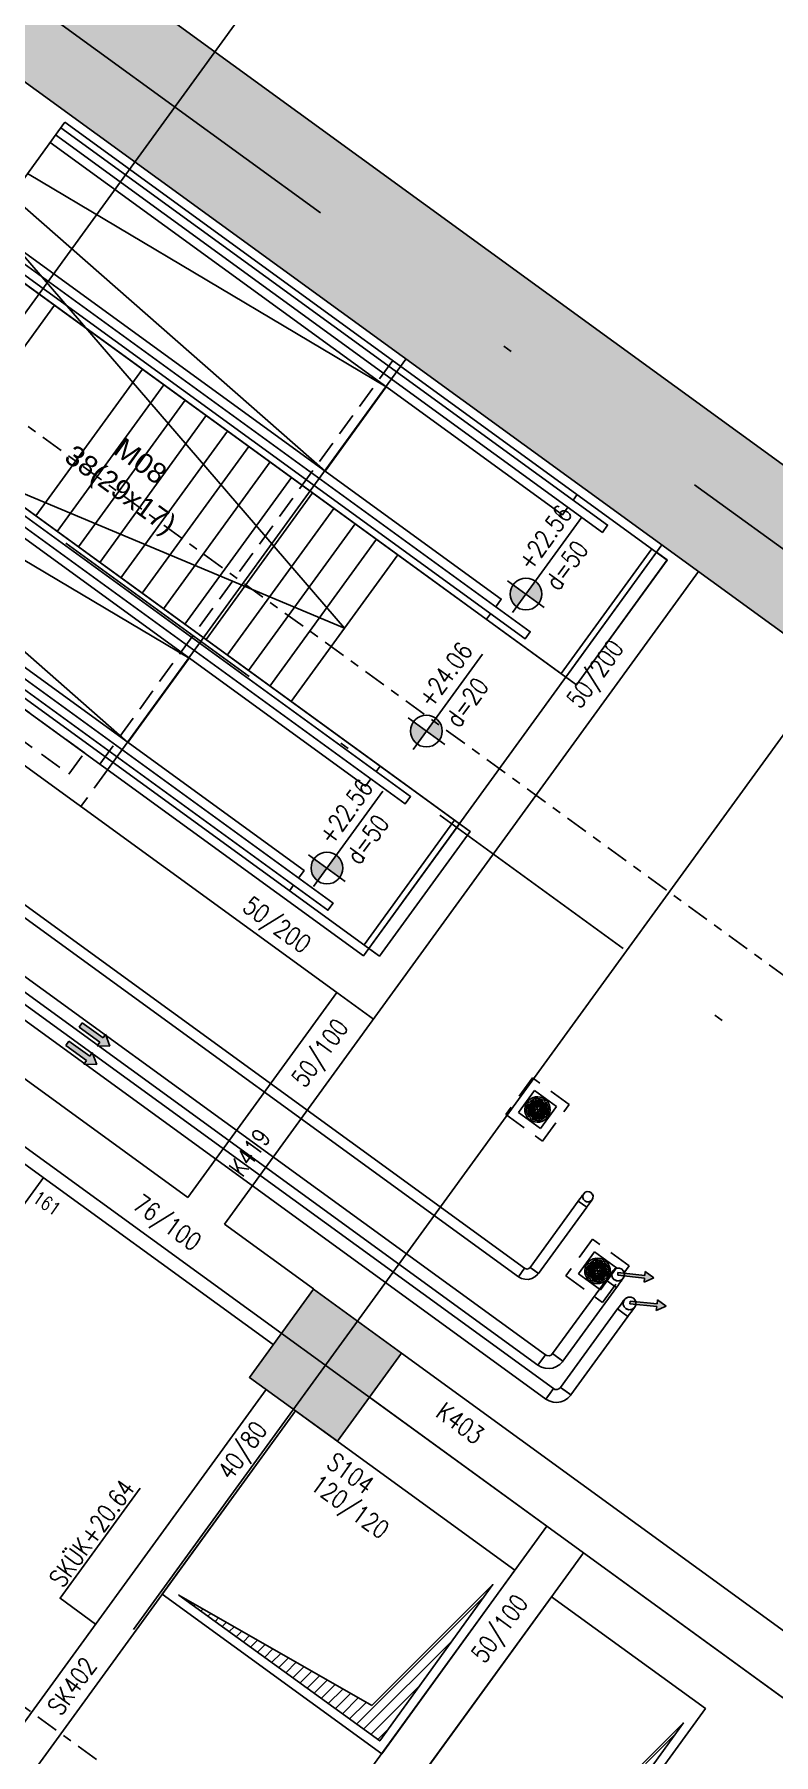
# Model space of a CAD drawing. Header units: millimetres. Extents: x 400392 to 401374, y 4543900 to 4544115.
# Drawn here: x 400731.05 to 400739.2, y 4544042.2 to 4544061.16 of the extents above; entities that cross this region are included whole.
import ezdxf
from ezdxf.enums import TextEntityAlignment as Align

# ---------------------------------------------------------------- set-up
doc = ezdxf.new("R2010")
doc.units = ezdxf.units.MM
for name, pattern in [('AKS', [3, 2.5, -0.25, 0, -0.25]), ('CENTER', [2, 1.25, -0.25, 0.25, -0.25]), ('CIZGI', [0.4, 0.25, -0.15]), ('CONTINU', [0]), ('DASHDOT2', [0.5, 0.25, -0.125, 0, -0.125]), ('HIDDEN', [0.375, 0.25, -0.125])]:
    doc.linetypes.add(name, pattern=pattern)
doc.layers.add('A-DETL-GENF', color=92, linetype='Continuous', lineweight=9)
for name, color, linetype in [('aks prota', 2, 'AKS'), ('boşluk prota', 2, 'Continuous'), ('boşluk taraması prota', 252, 'Continuous'), ('kiriş boyutu prota', 6, 'Continuous'), ('kiriş prota', 6, 'Continuous'), ('kolon prota', 1, 'Continuous'), ('kolon tarama prota', 252, 'Continuous'), ('lkolon prota', 4, 'Continuous'), ('merdiven prota', 2, 'Continuous'), ('not prota', 2, 'Continuous'), ('perde prota', 1, 'Continuous'), ('PRT-AL-TUNEL_EKSENI', 14, 'DASHDOT2'), ('PRT-MI-a_fit_drainage', 10, 'Continuous'), ('prt-s-taxis', 7, 'Continuous'), ('skesit prota', 7, 'Continuous'), ('st-s_level (kot)', 6, 'Continuous'), ('st-s_levelmark (kot işareti)', 4, 'Continuous'), ('st_s_not çizgisi', 4, 'CIZGI'), ('st_s_ölçü', 4, 'Continuous'), ('temel prota', 6, 'Continuous'), ('tkolon prota', 6, 'Continuous'), ('tnot prota', 4, 'Continuous')]:
    doc.layers.add(name, color=color, linetype=linetype)
doc.styles.add('OLCU', font='romanstw.shx')
doc.styles.add('PRT-MI-a_Arial', font='Arial.ttf', dxfattribs={"height": 30})
doc.styles.add('TKIRIS', font='romanstw.shx')
doc.styles.add('tkolon', font='romanstw.shx')
doc.styles.add('TNOT', font='romanstw.shx', dxfattribs={"width": 0.8, "height": 250})

# ---------------------------------------------------------------- blocks, each defined once
blk = doc.blocks.new('+24.06 mekanik')
at = {"layer": 'kolon tarama prota'}
for points in [[(34398, 171756), (34339, 171654), (34317, 171692), (34058, 171543), (34043, 171569), (34302, 171718), (34280, 171756)], [(34690, 171581), (34631, 171479), (34609, 171517), (34350, 171368), (34335, 171394), (34594, 171543), (34572, 171581)], [(28042, 170295), (27925, 170217), (27925, 170265), (27642, 170265), (27642, 170325), (27925, 170325), (27925, 170373)], [(28042, 170045), (27925, 169967), (27925, 170015), (27642, 170015), (27642, 170075), (27925, 170075), (27925, 170123)]]:
    blk.add_hatch(color=253, dxfattribs=at).paths.add_polyline_path(points, flags=0)
at = {"layer": 'kolon tarama prota', "color": 253}
for p, q in [((32117, 172652), (32117, 172352)), ((32417, 172652), (32117, 172652)), ((32117, 172652), (32417, 172652)), ((32117, 172352), (32117, 172652)), ((32117, 172652), (32117, 172652)), ((32262, 172642), (32262, 172622)), ((32262, 172622), (32262, 172642)), ((32262, 172642), (32262, 172642)), ((32272, 172622), (32272, 172642)), ((32272, 172642), (32272, 172622)), ((32272, 172642), (32272, 172642)), ((32417, 172352), (32417, 172652)), ((32417, 172652), (32417, 172352)), ((32417, 172652), (32417, 172652)), ((32147, 172507), (32127, 172507)), ((32127, 172507), (32147, 172507)), ((32127, 172507), (32127, 172507)), ((32127, 172497), (32147, 172497)), ((32147, 172497), (32127, 172497)), ((32127, 172497), (32127, 172497)), ((32147, 172507), (32147, 172507)), ((32147, 172497), (32147, 172497)), ((32192, 172507), (32172, 172507)), ((32172, 172507), (32192, 172507)), ((32172, 172507), (32172, 172507)), ((32172, 172497), (32192, 172497)), ((32192, 172497), (32172, 172497)), ((32172, 172497), (32172, 172497)), ((32192, 172507), (32192, 172507)), ((32192, 172497), (32192, 172497)), ((32237, 172507), (32217, 172507)), ((32217, 172507), (32237, 172507)), ((32217, 172507), (32217, 172507)), ((32217, 172497), (32237, 172497)), ((32237, 172497), (32217, 172497)), ((32217, 172497), (32217, 172497)), ((32237, 172507), (32237, 172507)), ((32237, 172497), (32237, 172497)), ((32262, 172622), (32262, 172622)), ((32262, 172597), (32262, 172577)), ((32262, 172577), (32262, 172597)), ((32262, 172597), (32262, 172597)), ((32262, 172577), (32262, 172577)), ((32262, 172552), (32262, 172532)), ((32262, 172532), (32262, 172552)), ((32262, 172552), (32262, 172552)), ((32262, 172532), (32262, 172532)), ((32262, 172473), (32262, 172453)), ((32262, 172453), (32262, 172473)), ((32262, 172473), (32262, 172473)), ((32262, 172453), (32262, 172453)), ((32272, 172622), (32272, 172622)), ((32272, 172577), (32272, 172597)), ((32272, 172597), (32272, 172577)), ((32272, 172597), (32272, 172597)), ((32272, 172577), (32272, 172577)), ((32272, 172532), (32272, 172552)), ((32272, 172552), (32272, 172532)), ((32272, 172552), (32272, 172552)), ((32272, 172532), (32272, 172532)), ((32272, 172453), (32272, 172473)), ((32272, 172473), (32272, 172453)), ((32272, 172473), (32272, 172473)), ((32272, 172453), (32272, 172453)), ((32316, 172507), (32296, 172507)), ((32296, 172507), (32316, 172507)), ((32296, 172507), (32296, 172507)), ((32296, 172497), (32316, 172497)), ((32316, 172497), (32296, 172497)), ((32296, 172497), (32296, 172497)), ((32316, 172507), (32316, 172507)), ((32316, 172497), (32316, 172497)), ((32362, 172507), (32342, 172507)), ((32342, 172507), (32362, 172507)), ((32342, 172507), (32342, 172507)), ((32342, 172497), (32362, 172497)), ((32362, 172497), (32342, 172497)), ((32342, 172497), (32342, 172497)), ((32362, 172507), (32362, 172507)), ((32362, 172497), (32362, 172497)), ((32407, 172507), (32387, 172507)), ((32387, 172507), (32407, 172507)), ((32387, 172507), (32387, 172507)), ((32387, 172497), (32407, 172497)), ((32407, 172497), (32387, 172497)), ((32387, 172497), (32387, 172497)), ((32407, 172507), (32407, 172507)), ((32407, 172497), (32407, 172497)), ((32117, 172352), (32417, 172352)), ((32417, 172352), (32117, 172352)), ((32117, 172352), (32117, 172352)), ((32262, 172427), (32262, 172407)), ((32262, 172407), (32262, 172427)), ((32262, 172427), (32262, 172427)), ((32262, 172407), (32262, 172407)), ((32262, 172382), (32262, 172362)), ((32262, 172362), (32262, 172382)), ((32262, 172382), (32262, 172382)), ((32262, 172362), (32262, 172362)), ((32272, 172407), (32272, 172427)), ((32272, 172427), (32272, 172407)), ((32272, 172427), (32272, 172427)), ((32272, 172407), (32272, 172407)), ((32272, 172362), (32272, 172382)), ((32272, 172382), (32272, 172362)), ((32272, 172382), (32272, 172382)), ((32272, 172362), (32272, 172362)), ((32417, 172352), (32417, 172352)), ((33226, 171949), (33226, 171047)), ((33226, 171949), (33283, 171949)), ((33283, 171949), (33226, 171949)), ((33283, 171949), (33340, 171949)), ((33340, 171949), (33283, 171949)), ((33283, 171949), (33283, 171949)), ((33283, 171949), (33283, 171949)), ((33340, 171047), (33340, 171949)), ((34302, 171718), (34043, 171569)), ((34302, 171718), (34043, 171569)), ((34058, 171543), (34317, 171692)), ((34317, 171692), (34058, 171543)), ((34398, 171756), (34280, 171756)), ((34280, 171756), (34302, 171718)), ((34280, 171756), (34398, 171756)), ((34302, 171718), (34280, 171756)), ((34317, 171692), (34339, 171654)), ((34317, 171692), (34339, 171654)), ((34339, 171654), (34398, 171756)), ((34339, 171654), (34398, 171756)), ((33699, 171601), (33699, 171301)), ((33999, 171601), (33699, 171601)), ((33699, 171601), (33999, 171601)), ((33699, 171301), (33699, 171601)), ((33699, 171601), (33699, 171601)), ((33844, 171591), (33844, 171571)), ((33844, 171571), (33844, 171591)), ((33844, 171591), (33844, 171591)), ((33844, 171571), (33844, 171571)), ((33844, 171546), (33844, 171526)), ((33844, 171526), (33844, 171546)), ((33844, 171546), (33844, 171546)), ((33844, 171526), (33844, 171526)), ((33844, 171501), (33844, 171481)), ((33844, 171481), (33844, 171501)), ((33844, 171501), (33844, 171501)), ((33854, 171571), (33854, 171591)), ((33854, 171591), (33854, 171571)), ((33854, 171591), (33854, 171591)), ((33854, 171571), (33854, 171571)), ((33854, 171526), (33854, 171546)), ((33854, 171546), (33854, 171526)), ((33854, 171546), (33854, 171546)), ((33854, 171526), (33854, 171526)), ((33854, 171481), (33854, 171501)), ((33854, 171501), (33854, 171481)), ((33854, 171501), (33854, 171501)), ((33999, 171301), (33999, 171601)), ((33999, 171601), (33999, 171301)), ((33999, 171601), (33999, 171601)), ((34043, 171569), (34058, 171543)), ((34043, 171569), (34058, 171543)), ((34594, 171543), (34335, 171394)), ((34594, 171543), (34335, 171394)), ((34350, 171368), (34609, 171517)), ((34609, 171517), (34350, 171368)), ((34690, 171581), (34572, 171581)), ((34572, 171581), (34594, 171543)), ((34572, 171581), (34690, 171581)), ((34594, 171543), (34572, 171581)), ((34609, 171517), (34631, 171479)), ((34609, 171517), (34631, 171479)), ((34631, 171479), (34690, 171581)), ((34631, 171479), (34690, 171581)), ((33699, 171301), (33999, 171301)), ((33999, 171301), (33699, 171301)), ((33699, 171301), (33699, 171301)), ((33729, 171456), (33709, 171456)), ((33709, 171456), (33729, 171456)), ((33709, 171456), (33709, 171456)), ((33709, 171446), (33729, 171446)), ((33729, 171446), (33709, 171446)), ((33709, 171446), (33709, 171446)), ((33729, 171456), (33729, 171456)), ((33729, 171446), (33729, 171446)), ((33774, 171456), (33754, 171456)), ((33754, 171456), (33774, 171456)), ((33754, 171456), (33754, 171456)), ((33754, 171446), (33774, 171446)), ((33774, 171446), (33754, 171446)), ((33754, 171446), (33754, 171446)), ((33774, 171456), (33774, 171456)), ((33774, 171446), (33774, 171446)), ((33819, 171456), (33799, 171456)), ((33799, 171456), (33819, 171456)), ((33799, 171456), (33799, 171456)), ((33799, 171446), (33819, 171446)), ((33819, 171446), (33799, 171446)), ((33799, 171446), (33799, 171446)), ((33819, 171456), (33819, 171456)), ((33819, 171446), (33819, 171446)), ((33844, 171481), (33844, 171481)), ((33844, 171421), (33844, 171401)), ((33844, 171401), (33844, 171421)), ((33844, 171421), (33844, 171421)), ((33844, 171401), (33844, 171401)), ((33844, 171376), (33844, 171356)), ((33844, 171356), (33844, 171376)), ((33844, 171376), (33844, 171376)), ((33844, 171356), (33844, 171356)), ((33844, 171331), (33844, 171311)), ((33844, 171311), (33844, 171331)), ((33844, 171331), (33844, 171331)), ((33844, 171311), (33844, 171311)), ((33854, 171481), (33854, 171481)), ((33854, 171401), (33854, 171421)), ((33854, 171421), (33854, 171401)), ((33854, 171421), (33854, 171421)), ((33854, 171401), (33854, 171401)), ((33854, 171356), (33854, 171376)), ((33854, 171376), (33854, 171356)), ((33854, 171376), (33854, 171376)), ((33854, 171356), (33854, 171356)), ((33854, 171311), (33854, 171331)), ((33854, 171331), (33854, 171311)), ((33854, 171331), (33854, 171331)), ((33854, 171311), (33854, 171311)), ((33899, 171456), (33879, 171456)), ((33879, 171456), (33899, 171456)), ((33879, 171456), (33879, 171456)), ((33879, 171446), (33899, 171446)), ((33899, 171446), (33879, 171446)), ((33879, 171446), (33879, 171446)), ((33899, 171456), (33899, 171456)), ((33899, 171446), (33899, 171446)), ((33944, 171456), (33924, 171456)), ((33924, 171456), (33944, 171456)), ((33924, 171456), (33924, 171456)), ((33924, 171446), (33944, 171446)), ((33944, 171446), (33924, 171446)), ((33924, 171446), (33924, 171446)), ((33944, 171456), (33944, 171456)), ((33944, 171446), (33944, 171446)), ((33989, 171456), (33969, 171456)), ((33969, 171456), (33989, 171456)), ((33969, 171456), (33969, 171456)), ((33969, 171446), (33989, 171446)), ((33989, 171446), (33969, 171446)), ((33969, 171446), (33969, 171446)), ((33985, 171426), (33985, 170422)), ((34056, 171426), (33985, 171426)), ((33985, 171426), (34056, 171426)), ((33989, 171456), (33989, 171456)), ((33989, 171446), (33989, 171446)), ((33999, 171301), (33999, 171301)), ((34126, 171426), (34056, 171426)), ((34056, 171426), (34126, 171426)), ((34056, 171426), (34056, 171426)), ((34056, 171426), (34056, 171426)), ((34126, 170422), (34126, 171426)), ((34335, 171394), (34350, 171368)), ((34335, 171394), (34350, 171368)), ((34275, 171243), (34275, 170172)), ((34346, 171243), (34275, 171243)), ((34275, 171243), (34346, 171243)), ((34416, 171243), (34346, 171243)), ((34346, 171243), (34416, 171243)), ((34346, 171243), (34346, 171243)), ((34346, 171243), (34346, 171243)), ((34416, 170172), (34416, 171243)), ((33181, 171002), (20633, 171002)), ((33181, 171002), (33181, 170945)), ((33181, 170945), (33181, 171002)), ((33181, 170887), (33181, 171002)), ((33181, 171002), (33181, 170887)), ((33181, 170945), (33181, 170887)), ((33181, 170887), (33181, 170945)), ((33226, 171047), (33283, 171047)), ((33283, 171047), (33226, 171047)), ((33340, 171047), (33226, 171047)), ((33226, 171047), (33340, 171047)), ((33283, 171047), (33340, 171047)), ((33340, 171047), (33283, 171047)), ((20633, 170887), (33181, 170887)), ((33929, 170365), (21310, 170365)), ((28042, 170295), (27925, 170373)), ((27925, 170373), (27925, 170325)), ((27925, 170373), (28042, 170295)), ((27925, 170325), (27925, 170373)), ((33929, 170295), (33929, 170365)), ((33929, 170365), (33929, 170295)), ((33929, 170224), (33929, 170365)), ((33929, 170365), (33929, 170224)), ((34056, 170422), (33985, 170422)), ((33985, 170422), (34056, 170422)), ((34126, 170422), (33985, 170422)), ((33985, 170422), (34126, 170422)), ((34126, 170422), (34056, 170422)), ((34056, 170422), (34126, 170422)), ((21310, 170224), (33929, 170224)), ((27925, 170325), (27642, 170325)), ((27642, 170325), (27642, 170265)), ((27925, 170325), (27642, 170325)), ((27642, 170325), (27642, 170265)), ((27642, 170265), (27925, 170265)), ((27925, 170265), (27642, 170265)), ((27925, 170217), (28042, 170295)), ((27925, 170217), (28042, 170295)), ((27925, 170265), (27925, 170217)), ((27925, 170265), (27925, 170217)), ((33929, 170224), (33929, 170295)), ((33929, 170295), (33929, 170224)), ((34346, 170172), (34275, 170172)), ((34275, 170172), (34346, 170172)), ((34416, 170172), (34275, 170172)), ((34275, 170172), (34416, 170172)), ((34416, 170172), (34346, 170172)), ((34346, 170172), (34416, 170172)), ((34219, 170115), (21560, 170115)), ((21560, 169974), (34219, 169974)), ((27925, 170075), (27642, 170075)), ((27642, 170075), (27642, 170015)), ((27925, 170075), (27642, 170075)), ((27642, 170075), (27642, 170015)), ((27642, 170015), (27925, 170015)), ((27925, 170015), (27642, 170015)), ((28042, 170045), (27925, 170123)), ((27925, 170123), (27925, 170075)), ((27925, 170123), (28042, 170045)), ((27925, 170075), (27925, 170123)), ((27925, 169967), (28042, 170045)), ((27925, 169967), (28042, 170045)), ((27925, 170015), (27925, 169967)), ((27925, 170015), (27925, 169967)), ((34219, 170045), (34219, 170115)), ((34219, 170115), (34219, 170045)), ((34219, 169974), (34219, 170115)), ((34219, 170115), (34219, 169974)), ((34219, 169974), (34219, 170045)), ((34219, 170045), (34219, 169974))]:
    blk.add_line(p, q, dxfattribs=at)
at = {"layer": 'kolon tarama prota', "color": 253, "flags": 128}
for points in [[(33226, 172051), (33230, 172074), (33244, 172093), (33263, 172105), (33283, 172108)], [(33283, 172108), (33305, 172103), (33324, 172090), (33336, 172070), (33340, 172051)], [(33226, 171949), (33226, 171980), (33226, 172007), (33226, 172030), (33226, 172045), (33226, 172051), (33226, 172051)], [(33283, 171994), (33260, 171998), (33241, 172012), (33229, 172032), (33226, 172051)], [(33340, 172051), (33335, 172028), (33322, 172009), (33302, 171997), (33283, 171994)], [(33340, 172051), (33340, 172046), (33340, 172032), (33340, 172011), (33340, 171984), (33340, 171953), (33340, 171949)], [(33985, 171553), (33990, 171578), (34003, 171600), (34024, 171616), (34048, 171623), (34056, 171624)], [(33985, 171426), (33985, 171460), (33985, 171492), (33985, 171519), (33985, 171539), (33985, 171550), (33985, 171553)], [(34056, 171482), (34030, 171487), (34008, 171501), (33993, 171521), (33985, 171546), (33985, 171553)], [(34056, 171624), (34081, 171619), (34103, 171605), (34119, 171585), (34126, 171560), (34126, 171553)], [(34126, 171553), (34122, 171528), (34108, 171506), (34088, 171490), (34063, 171483), (34056, 171482)], [(34126, 171553), (34126, 171548), (34126, 171534), (34126, 171513), (34126, 171484), (34126, 171451), (34126, 171426)], [(34275, 171370), (34280, 171395), (34293, 171417), (34314, 171433), (34338, 171440), (34346, 171440)], [(34275, 171243), (34275, 171277), (34275, 171309), (34275, 171336), (34275, 171356), (34275, 171367), (34275, 171370)], [(34346, 171299), (34320, 171304), (34298, 171317), (34283, 171338), (34275, 171362), (34275, 171370)], [(34346, 171440), (34371, 171436), (34393, 171422), (34409, 171402), (34416, 171377), (34416, 171370)], [(34416, 171370), (34412, 171344), (34398, 171322), (34378, 171307), (34353, 171299), (34346, 171299)], [(34416, 171370), (34416, 171365), (34416, 171351), (34416, 171329), (34416, 171301), (34416, 171268), (34416, 171243)], [(33226, 171047), (33221, 171027), (33208, 171011), (33189, 171003), (33181, 171002)], [(33181, 170887), (33219, 170892), (33255, 170906), (33287, 170928), (33313, 170958), (33330, 170992), (33339, 171030), (33340, 171047)], [(33985, 170422), (33980, 170399), (33967, 170380), (33947, 170368), (33929, 170365)], [(33929, 170224), (33972, 170229), (34013, 170243), (34050, 170265), (34081, 170295), (34105, 170332), (34120, 170372), (34126, 170415), (34126, 170422)], [(34275, 170172), (34270, 170149), (34257, 170130), (34237, 170118), (34219, 170115)], [(34219, 169974), (34262, 169979), (34303, 169993), (34340, 170015), (34371, 170045), (34395, 170082), (34410, 170122), (34416, 170165), (34416, 170172)]]:
    blk.add_lwpolyline(points, dxfattribs=at)
at = {"layer": 'kolon tarama prota', "color": 253}
for centre, radius, start, end in [((32267, 172502), 140, 92.0467, 177.9533), ((32267, 172502), 140, 92.0467, 177.9533), ((32267, 172502), 140, 2.0467, 87.9533), ((32267, 172502), 140, 2.0467, 87.9533), ((32267, 172502), 140, 182.0467, 267.9533), ((32267, 172502), 140, 182.0467, 267.9533), ((32267, 172502), 120, 92.388, 177.612), ((32267, 172502), 120, 92.388, 177.612), ((32267, 172502), 120, 182.388, 267.612), ((32267, 172502), 120, 182.388, 267.612), ((32267, 172502), 100, 360, 180), ((32267, 172502), 100, 360, 180), ((32267, 172502), 100, 180, 360), ((32267, 172502), 100, 180, 360), ((32267, 172502), 95, 93.017, 176.983), ((32267, 172502), 95, 93.017, 176.983), ((32267, 172502), 95, 183.017, 266.983), ((32267, 172502), 95, 183.017, 266.983), ((32267, 172502), 90, 360, 180), ((32267, 172502), 90, 360, 180), ((32267, 172502), 90, 180, 360), ((32267, 172502), 90, 180, 360), ((32267, 172502), 75, 93.8226, 176.1774), ((32267, 172502), 75, 93.8226, 176.1774), ((32267, 172502), 75, 183.8226, 266.1774), ((32267, 172502), 75, 183.8226, 266.1774), ((32267, 172502), 59, 0, 180), ((32267, 172502), 59, 180, 0), ((32267, 172502), 50, 95.7392, 174.2608), ((32267, 172502), 50, 95.7392, 174.2608), ((32267, 172502), 50, 360, 180), ((32267, 172502), 50, 360, 180), ((32267, 172502), 50, 180, 360), ((32267, 172502), 50, 180, 360), ((32267, 172502), 50, 185.7392, 264.2608), ((32267, 172502), 50, 185.7392, 264.2608), ((32267, 172502), 30, 99.5941, 170.4059), ((32267, 172502), 30, 99.5941, 170.4059), ((32267, 172473), 29.5, 90, 270), ((32267, 172502), 30, 189.5941, 260.4059), ((32267, 172502), 30, 189.5941, 260.4059), ((32267, 172532), 29.5, 270, 90), ((32267, 172502), 120, 2.388, 87.612), ((32267, 172502), 120, 2.388, 87.612), ((32267, 172502), 95, 3.017, 86.983), ((32267, 172502), 95, 3.017, 86.983), ((32267, 172502), 75, 3.8226, 86.1774), ((32267, 172502), 75, 3.8226, 86.1774), ((32267, 172502), 50, 5.7392, 84.2608), ((32267, 172502), 50, 5.7392, 84.2608), ((32267, 172502), 30, 9.5941, 80.4059), ((32267, 172502), 30, 9.5941, 80.4059), ((32267, 172502), 120, 272.388, 357.612), ((32267, 172502), 140, 272.0467, 357.9533), ((32267, 172502), 50, 275.7392, 354.2608), ((32267, 172502), 30, 279.5941, 350.4059), ((32267, 172502), 95, 273.017, 356.983), ((32267, 172502), 75, 273.8226, 356.1774), ((32267, 172502), 140, 272.0467, 357.9533), ((32267, 172502), 120, 272.388, 357.612), ((32267, 172502), 30, 279.5941, 350.4059), ((32267, 172502), 50, 275.7392, 354.2608), ((32267, 172502), 75, 273.8226, 356.1774), ((32267, 172502), 95, 273.017, 356.983), ((33283, 172051), 57.1, 0, 180), ((33283, 172051), 57.1, 90, 270), ((33283, 172051), 57.2, 270, 90), ((33283, 172051), 57.2, 180, 0), ((33849, 171451), 140, 92.0467, 177.9533), ((33849, 171451), 140, 92.0467, 177.9533), ((33849, 171451), 120, 92.388, 177.612), ((33849, 171451), 120, 92.388, 177.612), ((33849, 171451), 100, 0, 180), ((33849, 171451), 100, 0, 180), ((33849, 171451), 95, 93.017, 176.983), ((33849, 171451), 95, 93.017, 176.983), ((33849, 171451), 90, 0, 180), ((33849, 171451), 90, 0, 180), ((33849, 171451), 75, 93.8226, 176.1774), ((33849, 171451), 75, 93.8226, 176.1774), ((33849, 171451), 59, 0, 180), ((33849, 171451), 50, 95.7392, 174.2608), ((33849, 171451), 50, 95.7392, 174.2608), ((33849, 171451), 50, 0, 180), ((33849, 171451), 50, 0, 180), ((33849, 171480), 29.5, 270, 90), ((33849, 171451), 140, 2.0467, 87.9533), ((33849, 171451), 140, 2.0467, 87.9533), ((33849, 171451), 120, 2.388, 87.612), ((33849, 171451), 120, 2.388, 87.612), ((33849, 171451), 95, 3.017, 86.983), ((33849, 171451), 95, 3.017, 86.983), ((33849, 171451), 75, 3.8226, 86.1774), ((33849, 171451), 75, 3.8226, 86.1774), ((33849, 171451), 50, 5.7392, 84.2608), ((33849, 171451), 50, 5.7392, 84.2608), ((34056, 171553), 70.7, 0, 180), ((34056, 171553), 70.7, 90, 270), ((34056, 171553), 70.7, 180, 0), ((34056, 171553), 70.6, 270, 90), ((33849, 171451), 140, 182.0467, 267.9533), ((33849, 171451), 140, 182.0467, 267.9533), ((33849, 171451), 120, 182.388, 267.612), ((33849, 171451), 120, 182.388, 267.612), ((33849, 171451), 100, 180, 0), ((33849, 171451), 100, 180, 0), ((33849, 171451), 95, 183.017, 266.983), ((33849, 171451), 95, 183.017, 266.983), ((33849, 171451), 90, 180, 0), ((33849, 171451), 90, 180, 0), ((33849, 171451), 75, 183.8226, 266.1774), ((33849, 171451), 75, 183.8226, 266.1774), ((33849, 171451), 59, 180, 0), ((33849, 171451), 50, 180, 0), ((33849, 171451), 50, 180, 0), ((33849, 171451), 50, 185.7392, 264.2608), ((33849, 171451), 50, 185.7392, 264.2608), ((33849, 171451), 30, 99.5941, 170.4059), ((33849, 171451), 30, 99.5941, 170.4059), ((33849, 171451), 30, 189.5941, 260.4059), ((33849, 171451), 30, 189.5941, 260.4059), ((33849, 171421), 29.5, 90, 270), ((33849, 171451), 30, 9.5941, 80.4059), ((33849, 171451), 30, 9.5941, 80.4059), ((33849, 171451), 120, 272.388, 357.612), ((33849, 171451), 140, 272.0467, 357.9533), ((33849, 171451), 50, 275.7392, 354.2608), ((33849, 171451), 30, 279.5941, 350.4059), ((33849, 171451), 95, 273.017, 356.983), ((33849, 171451), 75, 273.8226, 356.1774), ((33849, 171451), 140, 272.0467, 357.9533), ((33849, 171451), 120, 272.388, 357.612), ((33849, 171451), 30, 279.5941, 350.4059), ((33849, 171451), 50, 275.7392, 354.2608), ((33849, 171451), 75, 273.8226, 356.1774), ((33849, 171451), 95, 273.017, 356.983), ((34346, 171370), 70.7, 0, 180), ((34346, 171370), 70.7, 90, 270), ((34346, 171370), 70.7, 180, 0), ((34346, 171370), 70.6, 270, 90)]:
    blk.add_arc(centre, radius, start, end, dxfattribs=at)
blk = doc.blocks.new('yürüyen mer 2')
at = {"color": 253}
blk.add_lwpolyline([(52651, 3429.1), (52651, 3599.1)], dxfattribs=at)
at = {"layer": 'st_s_ölçü', "color": 252, "ltscale": 0.1}
blk.add_line((53451.2, 3599.1), (53451.2, 3429.1), dxfattribs=at)
for points in [[(52651, 3599.1), (53472.2, 3599.1), (53472.2, 3429.1), (52651, 3429.1)], [(52651, 3591.6), (53396.5, 3591.6), (53396.5, 3581.8), (52651, 3581.8)], [(53349.5, 3599.1), (53349.5, 3591.6)], [(52651, 3571.6), (53349.5, 3571.6), (53349.5, 3581.8)], [(52651, 3529.1), (53109.3, 3571.6), (53109.3, 3456.6), (52651, 3499.1)], [(52651, 3456.6), (53349.5, 3456.6), (53349.5, 3446.3)], [(52651, 3436.6), (53396.5, 3436.6), (53396.5, 3446.3), (52651, 3446.3)], [(53349.5, 3429.1), (53349.5, 3436.6)]]:
    blk.add_lwpolyline(points, dxfattribs=at)
blk = doc.blocks.new('Stair_Anotation')
at = {"color": 0, "style": 'PRT-MI-a_Arial'}
blk.add_attdef('M.ADI', text='', height=0.2, dxfattribs=at).set_placement((0, 0), align=Align.BOTTOM_CENTER)
blk.add_attdef('BAS.SAYI-(EN-RIHT)', text='', height=0.2, dxfattribs=at).set_placement((0, -0.08), align=Align.TOP_CENTER)
blk = doc.blocks.new('PLAN_KOT')
at = {"layer": 'st-s_levelmark (kot işareti)'}
h = blk.add_hatch(color=256, dxfattribs=at)
h.paths.add_polyline_path([(0, 17.5, 0.414214), (-17.5, 0), (0, 0)])
h.paths.add_polyline_path([(17.5, 0), (0, 0), (0, -17.5, 0.414214)])
for p, q in [((0, 25), (0, -25)), ((105, 0), (-25, 0))]:
    blk.add_line(p, q, dxfattribs=at)
blk.add_circle((0, 0), 17.5, dxfattribs=at)
at = {"layer": 'st-s_level (kot)', "color": 6, "style": 'OLCU', "width": 0.8}
for tag, p in [('KOT', (22.7, 9.8)), ('DÖŞEME_KALINLIĞI', (22.7, -27.6))]:
    blk.add_attdef(tag, p, '', height=20, dxfattribs=at)
blk = doc.blocks.new('YER SUZGECI_20x20')
at = {"color": 2}
blk.add_lwpolyline([(-20, 0), (0, 0), (0, 20), (-20, 20)], close=True, dxfattribs=at)
for points in [[(0, 20), (-20, 0)], [(-20, 20), (0, 0)]]:
    blk.add_lwpolyline(points, dxfattribs=at)
blk.add_circle((-10, 10), 7, dxfattribs=at)

msp = doc.modelspace()

# ---------------------------------------------------------------- hatches: boundary and pattern name
at = {"layer": 'boşluk taraması prota', "ltscale": 2}
h = msp.add_hatch(dxfattribs=at)
h.set_pattern_fill('ANSI31', color=256, scale=0.03, style=0)
h.set_pattern_definition([(45, (400065.0196, 4543593.99658), (-0.067351921, 0.067351921), [])])
h.paths.add_polyline_path([(400734.771, 4544042.735), (400736.266, 4544044.289), (400734.859, 4544042.345), (400732.642, 4544043.955)])
h = msp.add_hatch(dxfattribs=at)
h.set_pattern_fill('ANSI31', color=256, scale=0.03, style=0)
h.set_pattern_definition([(45, (400067.12002, 4543592.47054), (-0.067351921, 0.067351921), [])])
h.paths.add_polyline_path([(400736.872, 4544041.209), (400738.366, 4544042.763), (400736.959, 4544040.819), (400735.423, 4544041.935)])
at = {"layer": 'kolon tarama prota'}
h = msp.add_hatch(color=256, dxfattribs=at)
h.dxf.hatch_style = 1
h.paths.add_polyline_path([(400715.848, 4544073.462), (400705.444, 4544059.142), (400705.121, 4544059.377), (400704.65, 4544058.73), (400704.974, 4544058.495), (400701.624, 4544053.884), (400701.3, 4544054.119), (400700.83, 4544053.472), (400701.153, 4544053.236), (400690.75, 4544038.917), (400691.963, 4544038.035), (400716.18, 4544071.367), (400766.895, 4544034.52), (400769.447, 4544034.52), (400767.382, 4544036.02)])
h = msp.add_hatch(color=256, dxfattribs=at)
h.dxf.hatch_style = 1
h.paths.add_polyline_path([(400734.127, 4544047.326), (400735.098, 4544046.621), (400734.392, 4544045.65), (400733.422, 4544046.355)])

# ---------------------------------------------------------------- linework, layer by layer
at = {"layer": 'aks prota', "ltscale": 10}
for p, q in [((400807.26, 4544006.12), (400712.66, 4544074.851)), ((400789.822, 4544006.12), (400706.635, 4544066.559)), ((400706.766, 4544024.808), (400734.215, 4544062.589)), ((400714.451, 4544019.224), (400741.901, 4544057.005))]:
    msp.add_line(p, q, dxfattribs=at)
at = {"layer": 'boşluk prota', "ltscale": 0.05}
for points in [[(400734.771, 4544042.735), (400736.107, 4544044.07), (400734.859, 4544042.345), (400732.642, 4544043.955)], [(400736.872, 4544041.209), (400738.208, 4544042.544), (400736.959, 4544040.819), (400735.423, 4544041.935)]]:
    msp.add_lwpolyline(points, close=True, dxfattribs=at)
at = {"layer": 'kiriş prota', "linetype": 'HIDDEN'}
msp.add_line((400731.77, 4544053.118), (400735.061, 4544057.648), dxfattribs=at)
at = {"layer": 'kiriş prota'}
for p, q in [((400731.856, 4544053.055), (400735.148, 4544057.585)), ((400727.415, 4544052.209), (400732.742, 4544048.338)), ((400726.968, 4544051.594), (400733.683, 4544046.716)), ((400733.147, 4544048.045), (400734.13, 4544047.33))]:
    msp.add_line(p, q, dxfattribs=at)
for points in [[(400737.971, 4544055.535), (400736.913, 4544054.078), (400735.057, 4544055.427), (400733.881, 4544053.809), (400735.737, 4544052.46), (400734.679, 4544051.004), (400723.203, 4544059.342), (400726.495, 4544063.872)], [(400728.221, 4544060.394), (400735.124, 4544055.378)], [(400722.909, 4544058.937), (400734.385, 4544050.6)], [(400733.948, 4544053.76), (400727.627, 4544058.353)], [(400734.679, 4544051.004), (400737.971, 4544055.535)], [(400738.375, 4544055.241), (400733.147, 4544048.045)], [(400732.742, 4544048.338), (400734.385, 4544050.6)], [(400735.098, 4544046.621), (400742.298, 4544041.39)], [(400733.605, 4544046.222), (400730.254, 4544041.611)], [(400732.646, 4544039.129), (400736.703, 4544044.713), (400734.745, 4544046.136)], [(400733.928, 4544045.987), (400730.578, 4544041.376)], [(400733.05, 4544038.835), (400737.107, 4544044.419), (400741.467, 4544041.252)]]:
    msp.add_lwpolyline(points, dxfattribs=at)
at = {"layer": 'kiriş prota', "linetype": 'HIDDEN'}
msp.add_lwpolyline([(400731.856, 4544053.055), (400731.563, 4544052.65)], dxfattribs=at)
at = {"layer": 'kiriş prota', "linetype": 'HIDDEN', "ltscale": 5}
msp.add_lwpolyline([(400734.385, 4544050.6), (400734.79, 4544050.306)], dxfattribs=at)
at = {"layer": 'kiriş prota'}
for points in [[(400733.928, 4544045.987), (400736.35, 4544044.228), (400734.881, 4544042.205), (400732.459, 4544043.965)], [(400735.282, 4544041.913), (400736.981, 4544040.679), (400738.451, 4544042.702), (400736.752, 4544043.936)]]:
    msp.add_lwpolyline(points, close=True, dxfattribs=at)
at = {"layer": 'kolon prota', "color": 1}
msp.add_lwpolyline([(400734.127, 4544047.326), (400735.098, 4544046.621), (400734.392, 4544045.65), (400733.422, 4544046.355)], close=True, dxfattribs=at)
at = {"layer": 'merdiven prota', "linetype": 'HIDDEN', "ltscale": 10}
for p, q in [((400730.095, 4544056.56), (400731.271, 4544058.178)), ((400731.066, 4544055.854), (400732.241, 4544057.472)), ((400731.301, 4544055.684), (400732.476, 4544057.302)), ((400731.535, 4544055.513), (400732.711, 4544057.131)), ((400731.77, 4544055.343), (400732.945, 4544056.961)), ((400732.004, 4544055.172), (400733.18, 4544056.79)), ((400732.239, 4544055.002), (400733.415, 4544056.62)), ((400732.474, 4544054.831), (400733.649, 4544056.45)), ((400732.708, 4544054.661), (400733.884, 4544056.279)), ((400732.943, 4544054.491), (400734.118, 4544056.109)), ((400733.177, 4544054.32), (400734.353, 4544055.938)), ((400733.412, 4544054.15), (400734.588, 4544055.768)), ((400733.647, 4544053.979), (400734.822, 4544055.597)), ((400733.881, 4544053.809), (400735.057, 4544055.427))]:
    msp.add_line(p, q, dxfattribs=at)
at = {"layer": 'merdiven prota', "color": 4}
msp.add_lwpolyline([(400726.495, 4544063.872), (400734.469, 4544054.618), (400723.203, 4544059.342)], dxfattribs=at)
at = {"layer": 'merdiven prota', "linetype": 'HIDDEN', "ltscale": 10}
for points in [[(400737.912, 4544055.454), (400738.029, 4544055.369), (400737.03, 4544053.993), (400736.913, 4544054.078)], [(400735.737, 4544052.46), (400735.855, 4544052.375), (400734.855, 4544051), (400734.738, 4544051.085)], [(400731.152, 4544048.561), (400729.387, 4544046.135)]]:
    msp.add_lwpolyline(points, dxfattribs=at)
at = {"layer": 'not prota', "ltscale": 0.1}
msp.add_lwpolyline([(400731.725, 4544043.635), (400731.333, 4544043.919), (400732.215, 4544045.133)], dxfattribs=at)
at = {"layer": 'perde prota'}
msp.add_lwpolyline([(400701.153, 4544053.236), (400690.75, 4544038.917), (400691.963, 4544038.035), (400716.18, 4544071.367), (400766.895, 4544034.52), (400769.447, 4544034.52), (400715.848, 4544073.462), (400705.444, 4544059.142), (400705.121, 4544059.377), (400704.65, 4544058.73), (400704.974, 4544058.495), (400701.624, 4544053.884), (400701.3, 4544054.119), (400700.83, 4544053.472)], close=True, dxfattribs=at)
at = {"layer": 'PRT-AL-TUNEL_EKSENI', "ltscale": 10}
msp.add_line((400799.434, 4544006.12), (400709.956, 4544071.13), dxfattribs=at)
at = {"layer": 'PRT-MI-a_fit_drainage', "color": 2, "linetype": 'CIZGI'}
for points in [[(400736.543, 4544049.659), (400736.25, 4544049.254), (400736.654, 4544048.96), (400736.948, 4544049.365)], [(400737.206, 4544047.878), (400736.912, 4544047.474), (400737.316, 4544047.18), (400737.61, 4544047.584)]]:
    msp.add_lwpolyline(points, close=True, dxfattribs=at)
at = {"layer": 'skesit prota', "linetype": 'CENTER', "ltscale": 0.2}
for points in [[(400708.896, 4544072.888), (400804.925, 4544003.119)], [(400702.165, 4544063.624), (400738.929, 4544036.913), (400738.797, 4544037.751), (400738.268, 4544037.023)]]:
    msp.add_lwpolyline(points, dxfattribs=at)
at = {"layer": 'temel prota', "color": 5, "linetype": 'HIDDEN'}
msp.add_lwpolyline([(400729.004, 4544054.77), (400731.431, 4544053.007), (400731.601, 4544053.241), (400729.174, 4544055.004)], close=True, dxfattribs=at)

# ---------------------------------------------------------------- block references
at = {"layer": 'A-DETL-GENF', "xscale": 0.001, "yscale": 0.001, "zscale": 0.001, "rotation": 323.9999999999982}
msp.add_blockref('+24.06 mekanik', (400609.1, 4543928.718), dxfattribs=at)
at = {"layer": 'PRT-MI-a_fit_drainage', "color": 2, "xscale": 0.01, "yscale": 0.01, "zscale": 0.01, "rotation": 234.0072123174398}
for p in [(400736.459, 4544049.288), (400737.121, 4544047.507)]:
    msp.add_blockref('YER SUZGECI_20x20', p, dxfattribs=at)
at = {"layer": 'prt-s-taxis'}
ref = msp.add_blockref('Stair_Anotation', (400732.124, 4544056.31), dxfattribs=dict(at, xscale=-1.125, yscale=1.125, zscale=1.125, rotation=323.9999999653656))
ref.add_attrib('M.ADI', 'M08', dxfattribs={"layer": '0', "color": 0, "height": 0.225, "rotation": 324, "style": 'PRT-MI-a_Arial'}).set_placement((400732.116, 4544056.315), align=Align.BOTTOM_CENTER)
ref.add_attrib('BAS.SAYI-(EN-RIHT)', '38(29x17)', dxfattribs={"layer": '0', "color": 0, "height": 0.225, "rotation": 324, "style": 'PRT-MI-a_Arial'}).set_placement((400732.069, 4544056.238), align=Align.TOP_CENTER)
at = {"layer": 'st-s_level (kot)', "linetype": 'CONTINU', "ltscale": 0.1, "xscale": 0.01, "yscale": 0.01, "zscale": 0.01, "rotation": 54.00000000001281}
for p, values in [((400736.472, 4544054.993), {'KOT': '+22.56', 'DÖŞEME_KALINLIĞI': 'd=50'}), ((400735.374, 4544053.482), {'KOT': '+24.06', 'DÖŞEME_KALINLIĞI': 'd=20'}), ((400734.276, 4544051.971), {'KOT': '+22.56', 'DÖŞEME_KALINLIĞI': 'd=50'})]:
    msp.add_blockref('PLAN_KOT', p, dxfattribs=at).add_auto_attribs(values)
at = {"layer": 'st_s_ölçü', "linetype": 'CONTINU', "xscale": 0.01, "yscale": 0.01, "zscale": 0.01, "rotation": 323.9999999999937}
for p in [(400284.275, 4544340.553), (400282.101, 4544337.56)]:
    msp.add_blockref('yürüyen mer 2', p, dxfattribs=at)

# ---------------------------------------------------------------- texts
at = {"layer": 'kiriş boyutu prota', "ltscale": 0.05, "style": 'TKIRIS', "width": 0.8}
for s, rotation, p in [('50/200', 54, (400737.48, 4544054.452)), ('50/200', 324, (400734.065, 4544051.101)), ('50/100', 54, (400734.444, 4544050.273)), ('76/100', 324, (400732.855, 4544047.816)), ('40/80', 54, (400733.548, 4544045.834)), ('50/100', 54, (400736.426, 4544043.925))]:
    msp.add_text(s, height=0.2, rotation=rotation, dxfattribs=at).set_placement(p, align=Align.MIDDLE_RIGHT)
at = {"layer": 'kiriş prota', "ltscale": 0.05, "style": 'TKIRIS', "width": 0.8}
for s, rotation, p in [('K419', 54, (400733.262, 4544048.61)), ('K403', 324, (400735.523, 4544046.013)), ('SK402', 54, (400731.261, 4544042.671))]:
    msp.add_text(s, height=0.2, rotation=rotation, dxfattribs=at).set_placement(p, align=Align.MIDDLE_LEFT)
at = {"layer": 'lkolon prota', "style": 'tkolon', "width": 0.8}
msp.add_text('120/120', height=0.2, rotation=324, dxfattribs=at).set_placement((400734.08, 4544045.134))
at = {"layer": 'st_s_not çizgisi', "ltscale": 0.05, "style": 'tkolon', "width": 0.8}
msp.add_text('161', height=0.15, rotation=325.9974, dxfattribs=at).set_placement((400731.058, 4544048.362), align=Align.MIDDLE_LEFT)
at = {"layer": 'tkolon prota', "style": 'tkolon', "width": 0.8}
msp.add_text('S104', height=0.2, rotation=324, dxfattribs=at).set_placement((400734.256, 4544045.377))
at = {"layer": 'tnot prota', "style": 'TNOT', "width": 0.8}
msp.add_text('SKÜK+20.64', height=0.2, rotation=54, dxfattribs=at).set_placement((400731.281, 4544044.081), align=Align.MIDDLE_LEFT)

doc.saveas('drawing.dxf')
